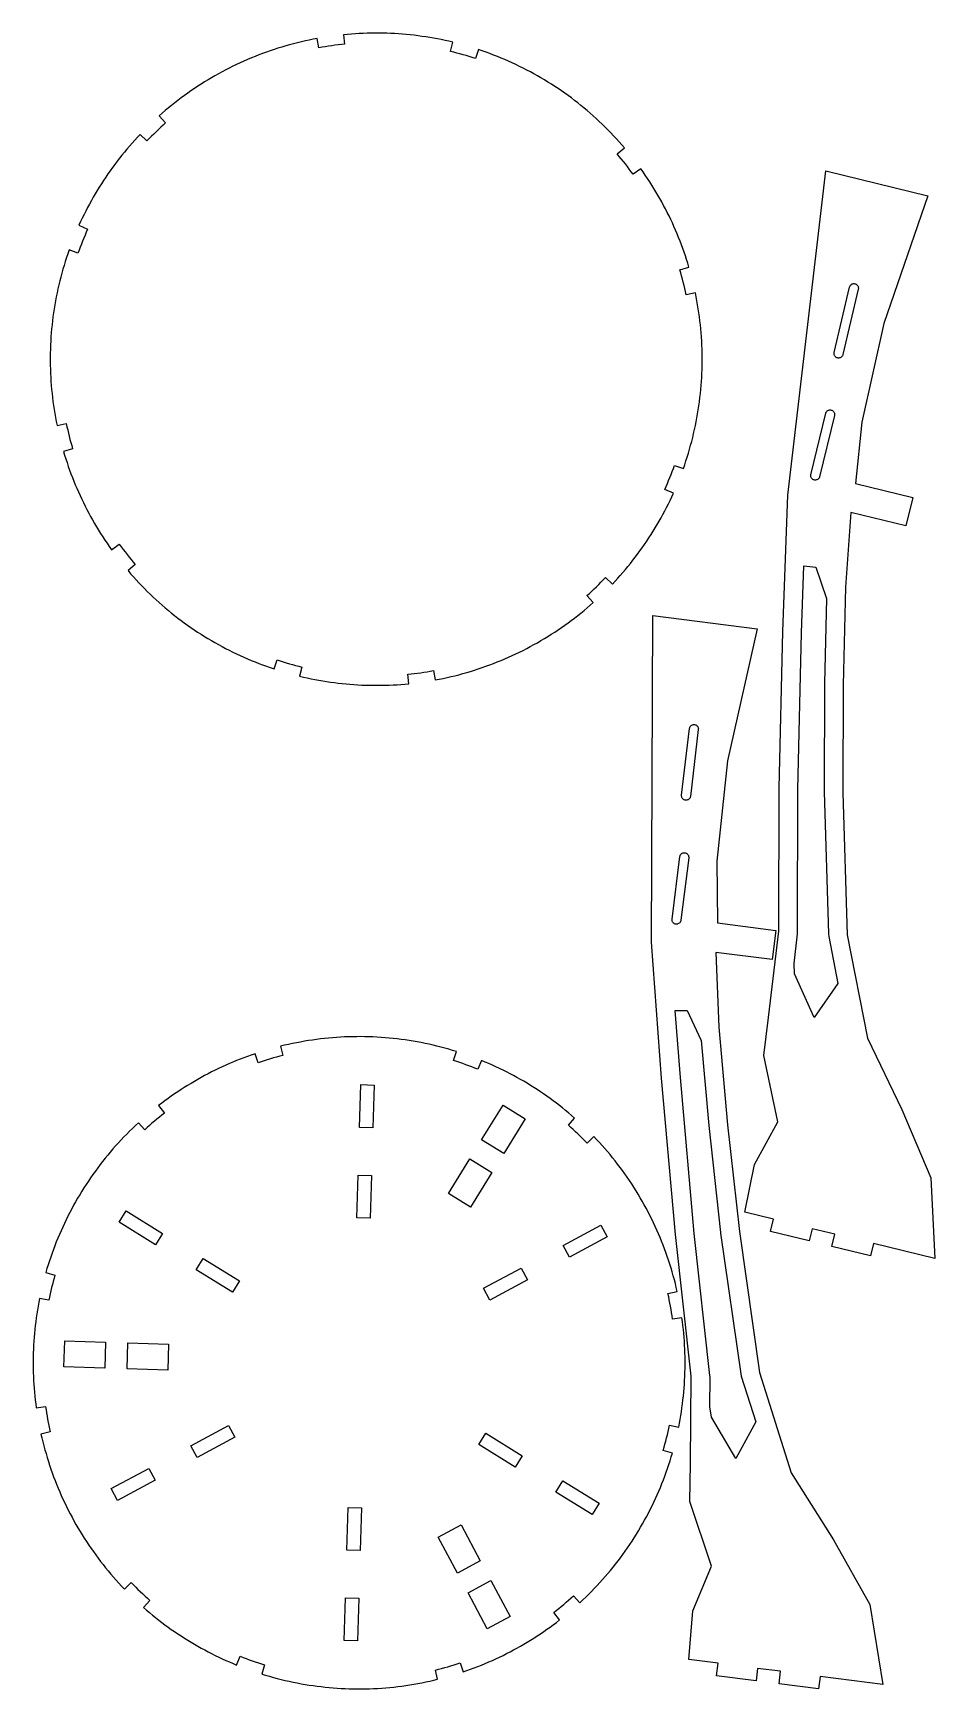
# Model space of a CAD drawing. Header units: millimetres. Extents: x 5 to 434, y 5 to 792.
import ezdxf

# ---------------------------------------------------------------- set-up
doc = ezdxf.new("R2010")
doc.units = ezdxf.units.MM
doc.layers.add('CUT_INNER', color=7, linetype='Continuous')
doc.layers.add('CUT_OUTER', color=7, linetype='Continuous')

msp = doc.modelspace()

# ---------------------------------------------------------------- linework, layer by layer
at = {"layer": 'CUT_INNER'}
for points in [[(390.02, 639.17), (389.92, 638.85), (389.77, 638.56), (389.58, 638.29), (389.35, 638.06), (389.09, 637.86), (388.79, 637.71), (388.48, 637.61), (388.15, 637.55), (387.82, 637.55), (387.5, 637.6), (387.19, 637.7), (386.89, 637.85), (386.62, 638.04), (386.39, 638.27), (386.19, 638.54), (386.04, 638.83), (385.94, 639.15), (385.89, 639.47), (385.88, 639.8), (385.93, 640.13), (393.23, 671.28), (393.33, 671.6), (393.48, 671.89), (393.67, 672.16), (393.9, 672.39), (394.17, 672.59), (394.46, 672.74), (394.77, 672.84), (395.1, 672.9), (395.43, 672.9), (395.75, 672.85), (396.07, 672.75), (396.36, 672.6), (396.63, 672.41), (396.87, 672.18), (397.06, 671.91), (397.21, 671.62), (397.32, 671.31), (397.37, 670.98), (397.37, 670.65), (397.32, 670.33)], [(378.94, 581.13), (378.84, 580.81), (378.69, 580.52), (378.5, 580.25), (378.26, 580.02), (378, 579.83), (377.7, 579.68), (377.39, 579.58), (377.06, 579.53), (376.73, 579.53), (376.41, 579.58), (376.09, 579.68), (375.8, 579.83), (375.53, 580.02), (375.3, 580.26), (375.11, 580.52), (374.96, 580.82), (374.86, 581.13), (374.81, 581.46), (374.81, 581.78), (374.86, 582.11), (381.88, 611.28), (381.98, 611.59), (382.13, 611.88), (382.32, 612.15), (382.55, 612.38), (382.82, 612.58), (383.11, 612.73), (383.43, 612.83), (383.75, 612.88), (384.08, 612.88), (384.41, 612.83), (384.72, 612.73), (385.02, 612.58), (385.28, 612.38), (385.51, 612.15), (385.71, 611.88), (385.86, 611.59), (385.96, 611.28), (386.01, 610.95), (386.01, 610.62), (385.96, 610.3)], [(376.3, 324.09), (366.97, 344.89), (366.79, 349.76), (368.47, 363.86), (368.51, 364.64), (368.62, 432.45), (370.34, 506.89), (371.44, 538.81), (377.11, 538.2), (382.16, 523.32), (381.24, 482.8), (381.24, 482.67), (381.11, 431.54), (381.12, 431.32), (383.16, 363.8), (383.29, 362.67), (387.67, 340.33)], [(317.52, 429.21), (317.45, 428.89), (317.34, 428.58), (317.18, 428.29), (316.97, 428.03), (316.73, 427.81), (316.46, 427.63), (316.16, 427.49), (315.84, 427.4), (315.52, 427.36), (315.19, 427.37), (314.86, 427.44), (314.55, 427.55), (314.27, 427.71), (314.01, 427.92), (313.78, 428.16), (313.6, 428.43), (313.46, 428.73), (313.37, 429.05), (313.33, 429.38), (313.35, 429.71), (317.12, 461.48), (317.18, 461.81), (317.3, 462.12), (317.46, 462.4), (317.66, 462.66), (317.9, 462.89), (318.18, 463.07), (318.48, 463.21), (318.79, 463.3), (319.12, 463.34), (319.45, 463.32), (319.77, 463.26), (320.08, 463.14), (320.37, 462.98), (320.63, 462.78), (320.85, 462.54), (321.04, 462.26), (321.17, 461.96), (321.26, 461.65), (321.3, 461.32), (321.29, 460.99)], [(312.99, 370.3), (312.93, 369.97), (312.81, 369.66), (312.65, 369.38), (312.44, 369.12), (312.2, 368.9), (311.92, 368.72), (311.62, 368.58), (311.31, 368.49), (310.98, 368.46), (310.65, 368.47), (310.33, 368.54), (310.02, 368.65), (309.73, 368.82), (309.47, 369.02), (309.25, 369.27), (309.07, 369.54), (308.93, 369.84), (308.85, 370.16), (308.81, 370.49), (308.83, 370.82), (312.54, 400.59), (312.61, 400.91), (312.72, 401.22), (312.88, 401.5), (313.09, 401.76), (313.33, 401.98), (313.61, 402.16), (313.91, 402.3), (314.23, 402.39), (314.55, 402.42), (314.88, 402.41), (315.21, 402.34), (315.51, 402.23), (315.8, 402.06), (316.06, 401.86), (316.28, 401.61), (316.46, 401.34), (316.6, 401.04), (316.69, 400.72), (316.72, 400.39), (316.71, 400.07)], [(339.1, 114.57), (327.5, 134.2), (326.77, 139.02), (326.86, 153.22), (326.82, 154), (319.35, 221.4), (312.74, 295.56), (310.27, 327.41), (315.97, 327.43), (322.65, 313.21), (326.27, 272.84), (326.28, 272.71), (331.87, 221.89), (331.9, 221.67), (341.47, 154.8), (341.73, 153.69), (348.58, 131.98)], [(167.12, 292), (166.51, 271.69), (160.2, 271.88), (160.81, 292.19)], [(238.96, 275.99), (228.78, 259.52), (218.27, 266.02), (228.44, 282.49)], [(223.18, 250.47), (213.01, 234), (202.49, 240.5), (212.67, 256.97)], [(165.83, 249.02), (165.22, 228.71), (158.91, 228.9), (159.52, 249.21)], [(49.24, 232.17), (66.53, 221.49), (63.2, 216.11), (45.92, 226.8)], [(277.88, 219.83), (259.99, 210.2), (256.99, 215.77), (274.89, 225.39)], [(85.82, 209.56), (103.1, 198.88), (99.78, 193.5), (82.49, 204.19)], [(240.01, 199.46), (222.12, 189.83), (219.12, 195.39), (237.02, 205.02)], [(20.07, 170.38), (39.42, 169.8), (39.05, 157.45), (19.69, 158.03)], [(50.05, 169.48), (69.4, 168.9), (69.03, 156.55), (49.68, 157.13)], [(79.98, 120.54), (97.88, 130.17), (100.87, 124.6), (82.98, 114.97)], [(234.18, 110.43), (216.89, 121.12), (220.22, 126.49), (237.5, 115.81)], [(42.11, 100.17), (60.01, 109.79), (63, 104.23), (45.11, 94.6)], [(270.75, 87.82), (253.47, 98.51), (256.79, 103.88), (274.08, 93.2)], [(154.16, 70.97), (154.77, 91.28), (161.09, 91.09), (160.48, 70.78)], [(206.75, 60.04), (197.58, 77.09), (208.47, 82.95), (217.64, 65.9)], [(220.97, 33.62), (211.8, 50.67), (222.68, 56.53), (231.85, 39.48)], [(152.87, 27.99), (153.48, 48.3), (159.8, 48.11), (159.19, 27.8)]]:
    msp.add_lwpolyline(points, close=True, dxfattribs=at)
at = {"layer": 'CUT_OUTER'}
for points in [[(316.81, 680.8), (316.27, 682.58), (315.71, 684.36), (315.13, 686.14), (314.53, 687.9), (313.91, 689.66), (313.26, 691.41), (312.59, 693.16), (311.91, 694.89), (311.2, 696.62), (310.47, 698.34), (309.72, 700.05), (308.95, 701.75), (308.16, 703.44), (307.35, 705.12), (306.52, 706.79), (305.67, 708.46), (304.8, 710.11), (303.91, 711.75), (303, 713.38), (302.07, 714.99), (301.12, 716.6), (300.15, 718.2), (299.17, 719.78), (298.16, 721.35), (297.13, 722.91), (296.09, 724.46), (295.03, 725.99), (293.95, 727.52), (290.29, 724.89), (289.39, 726.13), (288.47, 727.36), (287.54, 728.59), (286.6, 729.8), (285.65, 731.01), (284.68, 732.2), (283.7, 733.39), (282.71, 734.56), (286.14, 737.48), (284.88, 738.94), (283.6, 740.38), (282.31, 741.81), (281, 743.22), (279.67, 744.61), (278.33, 745.99), (276.96, 747.35), (275.58, 748.69), (274.19, 750.02), (272.78, 751.33), (271.35, 752.62), (269.9, 753.89), (268.44, 755.15), (266.97, 756.39), (265.48, 757.6), (263.97, 758.8), (262.45, 759.99), (260.91, 761.15), (259.36, 762.29), (257.8, 763.41), (256.22, 764.52), (254.63, 765.6), (253.03, 766.67), (251.41, 767.71), (249.78, 768.74), (248.14, 769.74), (246.48, 770.72), (244.81, 771.69), (243.13, 772.63), (241.44, 773.55), (239.74, 774.45), (238.03, 775.33), (236.3, 776.19), (234.57, 777.02), (232.82, 777.84), (231.07, 778.63), (229.3, 779.4), (227.53, 780.15), (225.75, 780.88), (223.96, 781.58), (222.15, 782.27), (220.35, 782.93), (218.53, 783.56), (216.7, 784.18), (215.29, 779.9), (213.83, 780.38), (212.37, 780.84), (210.89, 781.28), (209.42, 781.71), (207.94, 782.12), (206.45, 782.52), (204.97, 782.91), (203.47, 783.28), (204.53, 787.65), (202.71, 788.08), (200.89, 788.48), (199.06, 788.87), (197.23, 789.23), (195.4, 789.57), (193.56, 789.88), (191.72, 790.18), (189.87, 790.45), (188.02, 790.7), (186.17, 790.93), (184.31, 791.14), (182.45, 791.32), (180.59, 791.48), (178.73, 791.62), (176.87, 791.74), (175.01, 791.83), (173.14, 791.9), (171.28, 791.95), (169.41, 791.98), (167.54, 791.98), (165.68, 791.96), (163.81, 791.92), (161.94, 791.86), (160.08, 791.77), (158.22, 791.67), (156.35, 791.54), (154.49, 791.38), (152.64, 791.21), (153.09, 786.73), (151.56, 786.57), (150.03, 786.39), (148.51, 786.2), (146.98, 785.99), (145.46, 785.77), (143.94, 785.53), (142.43, 785.27), (140.92, 785), (140.1, 789.43), (138.21, 789.07), (136.32, 788.69), (134.44, 788.28), (132.56, 787.85), (130.69, 787.39), (128.83, 786.92), (126.97, 786.42), (125.11, 785.9), (123.27, 785.35), (121.43, 784.78), (119.6, 784.19), (117.77, 783.57), (115.95, 782.94), (114.14, 782.28), (112.34, 781.6), (110.55, 780.89), (108.77, 780.17), (106.99, 779.42), (105.23, 778.65), (103.47, 777.85), (101.73, 777.04), (99.99, 776.2), (98.27, 775.35), (96.56, 774.47), (94.85, 773.57), (93.16, 772.65), (91.48, 771.71), (89.82, 770.74), (88.16, 769.76), (86.52, 768.76), (84.89, 767.73), (83.27, 766.69), (81.66, 765.62), (80.07, 764.54), (78.49, 763.44), (76.93, 762.31), (75.38, 761.17), (73.85, 760.01), (72.32, 758.83), (70.82, 757.63), (69.33, 756.41), (67.85, 755.17), (66.39, 753.92), (64.95, 752.65), (67.94, 749.29), (66.8, 748.26), (65.67, 747.22), (64.55, 746.17), (63.44, 745.1), (62.34, 744.03), (61.25, 742.94), (60.18, 741.84), (59.11, 740.74), (55.85, 743.84), (54.57, 742.48), (53.31, 741.1), (52.06, 739.71), (50.84, 738.31), (49.62, 736.89), (48.43, 735.45), (47.25, 734.01), (46.09, 732.54), (44.95, 731.07), (43.83, 729.58), (42.72, 728.07), (41.63, 726.56), (40.56, 725.03), (39.51, 723.48), (38.48, 721.93), (37.47, 720.36), (36.47, 718.78), (35.5, 717.19), (34.54, 715.59), (33.6, 713.97), (32.69, 712.35), (31.79, 710.71), (30.91, 709.06), (30.05, 707.41), (29.22, 705.74), (28.4, 704.06), (27.6, 702.37), (26.82, 700.68), (30.93, 698.83), (30.3, 697.42), (29.69, 696.01), (29.1, 694.59), (28.51, 693.17), (27.95, 691.74), (27.4, 690.31), (26.86, 688.87), (26.34, 687.42), (22.1, 688.93), (21.46, 687.11), (20.85, 685.29), (20.26, 683.45), (19.7, 681.61), (19.15, 679.77), (18.63, 677.91), (18.14, 676.05), (17.66, 674.18), (17.21, 672.31), (16.78, 670.44), (16.38, 668.55), (16, 666.66), (15.64, 664.77), (15.31, 662.88), (15, 660.98), (14.71, 659.07), (14.45, 657.16), (14.21, 655.25), (14, 653.34), (13.81, 651.42), (13.64, 649.51), (13.5, 647.59), (13.38, 645.66), (13.28, 643.74), (13.21, 641.82), (13.16, 639.89), (13.14, 637.97), (13.14, 636.04), (13.16, 634.11), (13.21, 632.19), (13.28, 630.27), (13.37, 628.34), (13.49, 626.42), (13.64, 624.5), (13.8, 622.58), (13.99, 620.67), (14.21, 618.75), (14.45, 616.84), (14.71, 614.93), (14.99, 613.03), (15.3, 611.13), (15.64, 609.23), (15.99, 607.34), (16.37, 605.45), (20.78, 606.37), (21.1, 604.86), (21.44, 603.36), (21.79, 601.87), (22.15, 600.38), (22.53, 598.89), (22.93, 597.4), (23.34, 595.92), (23.77, 594.44), (19.45, 593.17), (19.99, 591.39), (20.55, 589.6), (21.13, 587.83), (21.74, 586.06), (22.36, 584.31), (23, 582.55), (23.67, 580.81), (24.36, 579.07), (25.06, 577.35), (25.79, 575.63), (26.54, 573.92), (27.31, 572.22), (28.1, 570.53), (28.91, 568.85), (29.74, 567.17), (30.59, 565.51), (31.46, 563.86), (32.35, 562.22), (33.26, 560.59), (34.19, 558.97), (35.14, 557.37), (36.11, 555.77), (37.1, 554.19), (38.11, 552.62), (39.13, 551.06), (40.18, 549.51), (41.24, 547.97), (42.32, 546.45), (45.97, 549.08), (46.88, 547.84), (47.79, 546.6), (48.72, 545.38), (49.66, 544.17), (50.62, 542.96), (51.58, 541.76), (52.56, 540.58), (53.55, 539.4), (50.13, 536.49), (51.38, 535.03), (52.66, 533.59), (53.95, 532.16), (55.26, 530.75), (56.59, 529.36), (57.94, 527.98), (59.3, 526.62), (60.68, 525.27), (62.08, 523.95), (63.49, 522.64), (64.92, 521.35), (66.36, 520.07), (67.82, 518.82), (69.3, 517.58), (70.79, 516.36), (72.3, 515.16), (73.82, 513.98), (75.35, 512.82), (76.9, 511.68), (78.46, 510.55), (80.04, 509.45), (81.63, 508.37), (83.24, 507.3), (84.86, 506.26), (86.49, 505.23), (88.13, 504.23), (89.78, 503.24), (91.45, 502.28), (93.13, 501.34), (94.82, 500.42), (96.52, 499.52), (98.24, 498.64), (99.96, 497.78), (101.7, 496.94), (103.44, 496.13), (105.2, 495.34), (106.96, 494.57), (108.73, 493.82), (110.52, 493.09), (112.31, 492.39), (114.11, 491.7), (115.92, 491.04), (117.74, 490.41), (119.56, 489.79), (120.97, 494.06), (122.43, 493.59), (123.9, 493.13), (125.37, 492.69), (126.85, 492.26), (128.33, 491.84), (129.81, 491.44), (131.3, 491.06), (132.79, 490.69), (131.73, 486.32), (133.55, 485.89), (135.37, 485.49), (137.2, 485.1), (139.03, 484.74), (140.87, 484.4), (142.71, 484.08), (144.55, 483.79), (146.4, 483.52), (148.25, 483.27), (150.1, 483.04), (151.95, 482.83), (153.81, 482.65), (155.67, 482.49), (157.53, 482.35), (159.39, 482.23), (161.26, 482.14), (163.12, 482.07), (164.99, 482.02), (166.86, 481.99), (168.72, 481.99), (170.59, 482), (172.45, 482.04), (174.32, 482.11), (176.18, 482.19), (178.05, 482.3), (179.91, 482.43), (181.77, 482.59), (183.63, 482.76), (183.18, 487.24), (184.71, 487.4), (186.23, 487.58), (187.76, 487.77), (189.28, 487.98), (190.8, 488.2), (192.32, 488.44), (193.84, 488.7), (195.35, 488.97), (196.16, 484.54), (198.05, 484.9), (199.94, 485.28), (201.82, 485.69), (203.7, 486.12), (205.57, 486.57), (207.44, 487.05), (209.3, 487.55), (211.15, 488.07), (213, 488.62), (214.84, 489.19), (216.67, 489.78), (218.49, 490.39), (220.31, 491.03), (222.12, 491.69), (223.92, 492.37), (225.71, 493.08), (227.5, 493.8), (229.27, 494.55), (231.04, 495.32), (232.79, 496.11), (234.54, 496.93), (236.27, 497.76), (237.99, 498.62), (239.71, 499.5), (241.41, 500.4), (243.1, 501.32), (244.78, 502.26), (246.45, 503.23), (248.1, 504.21), (249.75, 505.21), (251.38, 506.24), (253, 507.28), (254.6, 508.34), (256.19, 509.43), (257.77, 510.53), (259.33, 511.66), (260.88, 512.8), (262.42, 513.96), (263.94, 515.14), (265.45, 516.34), (266.94, 517.56), (268.41, 518.8), (269.87, 520.05), (271.32, 521.32), (268.32, 524.68), (269.47, 525.71), (270.6, 526.75), (271.72, 527.8), (272.83, 528.87), (273.92, 529.94), (275.01, 531.03), (276.09, 532.12), (277.15, 533.23), (280.41, 530.13), (281.69, 531.49), (282.95, 532.87), (284.2, 534.26), (285.43, 535.66), (286.64, 537.08), (287.83, 538.51), (289.01, 539.96), (290.17, 541.43), (291.31, 542.9), (292.44, 544.39), (293.54, 545.9), (294.63, 547.41), (295.7, 548.94), (296.75, 550.49), (297.78, 552.04), (298.8, 553.61), (299.79, 555.19), (300.77, 556.78), (301.72, 558.38), (302.66, 560), (303.58, 561.62), (304.48, 563.26), (305.35, 564.9), (306.21, 566.56), (307.05, 568.23), (307.87, 569.91), (308.66, 571.6), (309.44, 573.29), (305.34, 575.14), (305.96, 576.55), (306.57, 577.96), (307.17, 579.37), (307.75, 580.8), (308.32, 582.23), (308.87, 583.66), (309.41, 585.1), (309.93, 586.55), (314.17, 585.04), (314.8, 586.86), (315.41, 588.68), (316, 590.51), (316.57, 592.36), (317.11, 594.2), (317.63, 596.06), (318.13, 597.92), (318.6, 599.78), (319.05, 601.66), (319.48, 603.53), (319.88, 605.42), (320.26, 607.3), (320.62, 609.2), (320.95, 611.09), (321.26, 612.99), (321.55, 614.9), (321.81, 616.8), (322.05, 618.72), (322.27, 620.63), (322.46, 622.54), (322.63, 624.46), (322.77, 626.38), (322.89, 628.31), (322.98, 630.23), (323.06, 632.15), (323.11, 634.08), (323.13, 636), (323.13, 637.93), (323.11, 639.85), (323.06, 641.78), (322.99, 643.7), (322.89, 645.63), (322.77, 647.55), (322.63, 649.47), (322.46, 651.39), (322.27, 653.3), (322.06, 655.22), (321.82, 657.13), (321.56, 659.04), (321.27, 660.94), (320.96, 662.84), (320.63, 664.74), (320.27, 666.63), (319.89, 668.52), (315.49, 667.6), (315.16, 669.1), (314.83, 670.6), (314.48, 672.1), (314.11, 673.59), (313.73, 675.08), (313.33, 676.57), (312.92, 678.05), (312.5, 679.52)], [(433.77, 209.51), (404.63, 216.63), (403.2, 210.8), (384.75, 215.31), (386.17, 221.14), (375.48, 223.74), (374.06, 217.92), (355.6, 222.42), (357.03, 228.25), (343.42, 231.57), (347.94, 254.28), (359.05, 274.5), (352.36, 306.12), (354.68, 324.07), (359.58, 365.21), (359.68, 433.09), (361.41, 507.64), (363.85, 572.45), (381.92, 726.56), (430.49, 714.71), (409.48, 653.95), (399.07, 607.09), (396.08, 577.97), (423.28, 571.33), (419.96, 557.72), (393.73, 564.13), (391.23, 528.58), (390.17, 482.09), (390.05, 430.97), (392.09, 363.45), (401.72, 314.35), (418.13, 280.36), (431.82, 247.92)], [(409.01, 7.14), (379.25, 10.95), (378.49, 5), (359.65, 7.42), (360.41, 13.37), (349.5, 14.76), (348.73, 8.81), (329.89, 11.23), (330.65, 17.18), (316.76, 18.96), (318.71, 42.03), (327.5, 63.37), (317.31, 94.04), (317.62, 112.14), (317.88, 153.57), (310.4, 221.04), (303.79, 295.3), (298.97, 359.99), (299.7, 515.15), (349.29, 508.8), (335.21, 446.08), (330.1, 398.34), (330.38, 369.07), (358.15, 365.51), (356.37, 351.62), (329.59, 355.06), (331.08, 319.45), (335.22, 273.14), (340.81, 222.32), (350.39, 155.45), (365.44, 107.74), (385.55, 75.79), (402.78, 45.08)], [(262.46, 276.3), (261.05, 277.53), (259.63, 278.73), (258.19, 279.93), (256.74, 281.1), (255.28, 282.26), (253.8, 283.39), (252.3, 284.51), (250.8, 285.62), (249.28, 286.7), (247.75, 287.77), (246.2, 288.81), (244.64, 289.84), (243.08, 290.85), (241.49, 291.84), (239.9, 292.82), (238.29, 293.77), (236.68, 294.7), (235.05, 295.62), (233.41, 296.51), (231.76, 297.38), (230.1, 298.24), (228.43, 299.07), (226.75, 299.89), (225.06, 300.68), (223.37, 301.45), (221.66, 302.21), (219.94, 302.94), (218.22, 303.65), (216.53, 299.48), (215.1, 300.05), (213.66, 300.6), (212.23, 301.14), (210.78, 301.67), (209.33, 302.18), (207.88, 302.68), (206.42, 303.16), (204.95, 303.63), (206.3, 307.92), (204.46, 308.48), (202.61, 309.03), (200.75, 309.54), (198.89, 310.04), (197.03, 310.51), (195.15, 310.96), (193.28, 311.38), (191.39, 311.79), (189.5, 312.16), (187.61, 312.52), (185.71, 312.85), (183.81, 313.16), (181.91, 313.44), (180, 313.7), (178.09, 313.94), (176.18, 314.15), (174.26, 314.34), (172.34, 314.51), (170.42, 314.65), (168.5, 314.76), (166.58, 314.86), (164.65, 314.93), (162.73, 314.97), (160.8, 315), (158.88, 314.99), (156.95, 314.97), (155.03, 314.92), (153.1, 314.84), (151.18, 314.75), (149.26, 314.63), (147.34, 314.48), (145.42, 314.31), (143.5, 314.12), (141.59, 313.9), (139.68, 313.66), (137.77, 313.4), (135.87, 313.11), (133.97, 312.8), (132.07, 312.46), (130.18, 312.1), (128.29, 311.72), (126.41, 311.32), (124.53, 310.89), (122.66, 310.43), (123.74, 306.07), (122.25, 305.69), (120.77, 305.3), (119.29, 304.89), (117.81, 304.46), (116.34, 304.03), (114.87, 303.57), (113.4, 303.1), (111.95, 302.62), (110.51, 306.89), (108.74, 306.28), (106.99, 305.65), (105.24, 305), (103.49, 304.33), (101.76, 303.64), (100.03, 302.93), (98.32, 302.2), (96.61, 301.44), (94.91, 300.67), (93.22, 299.88), (91.54, 299.06), (89.87, 298.23), (88.21, 297.37), (86.56, 296.5), (84.92, 295.6), (83.3, 294.69), (81.68, 293.76), (80.08, 292.8), (78.48, 291.83), (76.9, 290.84), (75.33, 289.83), (73.77, 288.8), (72.23, 287.75), (70.7, 286.69), (69.18, 285.6), (67.67, 284.5), (66.18, 283.38), (64.7, 282.24), (67.47, 278.69), (66.26, 277.74), (65.06, 276.78), (63.87, 275.8), (62.7, 274.82), (61.53, 273.82), (60.37, 272.8), (59.23, 271.78), (58.09, 270.75), (55.04, 274.06), (53.63, 272.74), (52.24, 271.41), (50.87, 270.07), (49.51, 268.7), (48.16, 267.32), (46.84, 265.92), (45.53, 264.51), (44.24, 263.08), (42.97, 261.63), (41.72, 260.17), (40.48, 258.7), (39.27, 257.2), (38.07, 255.7), (36.89, 254.17), (35.73, 252.64), (34.59, 251.09), (33.46, 249.52), (32.36, 247.94), (31.28, 246.35), (30.22, 244.74), (29.17, 243.13), (28.15, 241.49), (27.15, 239.85), (26.17, 238.19), (25.21, 236.52), (24.27, 234.84), (23.35, 233.15), (22.45, 231.45), (21.57, 229.74), (20.72, 228.01), (19.88, 226.27), (19.07, 224.53), (18.28, 222.77), (17.51, 221.01), (16.76, 219.23), (16.04, 217.45), (15.33, 215.66), (14.65, 213.85), (14, 212.04), (13.36, 210.23), (12.75, 208.4), (12.16, 206.57), (11.59, 204.73), (11.05, 202.88), (15.37, 201.64), (14.95, 200.16), (14.55, 198.67), (14.16, 197.19), (13.79, 195.7), (13.44, 194.2), (13.09, 192.7), (12.77, 191.2), (12.46, 189.69), (8.04, 190.58), (7.69, 188.75), (7.35, 186.91), (7.04, 185.07), (6.75, 183.23), (6.48, 181.38), (6.23, 179.53), (6.01, 177.68), (5.81, 175.82), (5.63, 173.97), (5.47, 172.11), (5.34, 170.25), (5.22, 168.38), (5.13, 166.52), (5.07, 164.65), (5.02, 162.79), (5, 160.92), (5, 159.05), (5.02, 157.19), (5.07, 155.32), (5.14, 153.46), (5.23, 151.59), (5.34, 149.73), (5.47, 147.87), (5.63, 146.01), (5.81, 144.15), (6.01, 142.29), (6.24, 140.44), (6.48, 138.59), (10.94, 139.21), (11.16, 137.69), (11.4, 136.17), (11.65, 134.66), (11.91, 133.14), (12.19, 131.63), (12.49, 130.12), (12.8, 128.62), (13.13, 127.12), (8.74, 126.13), (9.17, 124.26), (9.63, 122.39), (10.11, 120.52), (10.61, 118.66), (11.14, 116.81), (11.68, 114.96), (12.25, 113.12), (12.85, 111.29), (13.46, 109.47), (14.1, 107.65), (14.77, 105.84), (15.45, 104.04), (16.16, 102.25), (16.88, 100.47), (17.63, 98.7), (18.41, 96.93), (19.2, 95.18), (20.02, 93.43), (20.86, 91.7), (21.71, 89.98), (22.59, 88.27), (23.5, 86.56), (24.42, 84.87), (25.36, 83.2), (26.33, 81.53), (27.31, 79.87), (28.32, 78.23), (29.34, 76.6), (30.39, 74.99), (31.46, 73.38), (32.54, 71.79), (33.65, 70.22), (34.77, 68.65), (35.92, 67.1), (37.08, 65.57), (38.26, 64.05), (39.46, 62.55), (40.68, 61.06), (41.92, 59.58), (43.18, 58.12), (44.45, 56.68), (45.75, 55.25), (47.06, 53.84), (48.38, 52.45), (51.62, 55.57), (52.7, 54.47), (53.78, 53.38), (54.87, 52.3), (55.98, 51.23), (57.1, 50.17), (58.22, 49.13), (59.36, 48.09), (60.51, 47.07), (57.53, 43.7), (58.94, 42.47), (60.36, 41.26), (61.8, 40.07), (63.25, 38.9), (64.72, 37.74), (66.2, 36.6), (67.69, 35.48), (69.2, 34.38), (70.71, 33.29), (72.25, 32.23), (73.79, 31.18), (75.35, 30.15), (76.92, 29.14), (78.5, 28.15), (80.09, 27.18), (81.7, 26.23), (83.32, 25.29), (84.94, 24.38), (86.58, 23.49), (88.23, 22.61), (89.89, 21.76), (91.56, 20.92), (93.24, 20.11), (94.93, 19.32), (96.63, 18.54), (98.34, 17.79), (100.05, 17.06), (101.78, 16.35), (103.47, 20.52), (104.9, 19.95), (106.33, 19.39), (107.77, 18.85), (109.21, 18.33), (110.66, 17.81), (112.12, 17.32), (113.58, 16.84), (115.04, 16.37), (113.7, 12.07), (115.54, 11.51), (117.39, 10.97), (119.24, 10.45), (121.1, 9.96), (122.97, 9.49), (124.84, 9.04), (126.72, 8.61), (128.6, 8.21), (130.49, 7.83), (132.38, 7.48), (134.28, 7.15), (136.18, 6.84), (138.09, 6.55), (139.99, 6.29), (141.9, 6.06), (143.82, 5.84), (145.73, 5.66), (147.65, 5.49), (149.57, 5.35), (151.49, 5.23), (153.42, 5.14), (155.34, 5.07), (157.27, 5.02), (159.19, 5), (161.12, 5), (163.04, 5.03), (164.97, 5.08), (166.89, 5.15), (168.82, 5.25), (170.74, 5.37), (172.66, 5.52), (174.58, 5.69), (176.49, 5.88), (178.41, 6.09), (180.32, 6.34), (182.22, 6.6), (184.13, 6.89), (186.03, 7.2), (187.92, 7.53), (189.82, 7.89), (191.7, 8.28), (193.58, 8.68), (195.46, 9.11), (197.33, 9.56), (196.25, 13.93), (197.74, 14.31), (199.23, 14.7), (200.71, 15.11), (202.18, 15.53), (203.66, 15.97), (205.13, 16.42), (206.59, 16.89), (208.05, 17.38), (209.49, 13.11), (211.25, 13.72), (213.01, 14.35), (214.76, 14.99), (216.5, 15.66), (218.24, 16.35), (219.96, 17.07), (221.68, 17.8), (223.39, 18.55), (225.08, 19.33), (226.77, 20.12), (228.45, 20.93), (230.12, 21.77), (231.78, 22.62), (233.43, 23.5), (235.07, 24.39), (236.7, 25.31), (238.31, 26.24), (239.92, 27.19), (241.51, 28.16), (243.09, 29.15), (244.66, 30.16), (246.22, 31.19), (247.77, 32.24), (249.3, 33.31), (250.82, 34.39), (252.32, 35.49), (253.81, 36.62), (255.29, 37.75), (252.53, 41.3), (253.73, 42.25), (254.93, 43.22), (256.12, 44.19), (257.3, 45.18), (258.46, 46.18), (259.62, 47.19), (260.77, 48.22), (261.9, 49.25), (264.95, 45.94), (266.36, 47.25), (267.75, 48.58), (269.13, 49.93), (270.49, 51.29), (271.83, 52.67), (273.15, 54.07), (274.46, 55.49), (275.75, 56.92), (277.02, 58.36), (278.28, 59.82), (279.51, 61.3), (280.73, 62.79), (281.93, 64.3), (283.11, 65.82), (284.27, 67.36), (285.41, 68.91), (286.53, 70.47), (287.63, 72.05), (288.72, 73.65), (289.78, 75.25), (290.82, 76.87), (291.84, 78.5), (292.85, 80.15), (293.83, 81.8), (294.79, 83.47), (295.73, 85.15), (296.65, 86.84), (297.55, 88.55), (298.42, 90.26), (299.28, 91.99), (300.11, 93.72), (300.93, 95.47), (301.72, 97.22), (302.49, 98.99), (303.23, 100.76), (303.96, 102.55), (304.66, 104.34), (305.34, 106.14), (306, 107.95), (306.63, 109.77), (307.25, 111.59), (307.84, 113.43), (308.4, 115.27), (308.95, 117.11), (304.62, 118.36), (305.04, 119.84), (305.44, 121.32), (305.83, 122.81), (306.2, 124.3), (306.56, 125.8), (306.9, 127.29), (307.23, 128.8), (307.54, 130.3), (311.95, 129.41), (312.31, 131.25), (312.64, 133.08), (312.96, 134.92), (313.25, 136.76), (313.51, 138.61), (313.76, 140.46), (313.99, 142.32), (314.19, 144.17), (314.37, 146.03), (314.52, 147.89), (314.66, 149.75), (314.77, 151.61), (314.86, 153.48), (314.93, 155.34), (314.97, 157.21), (314.99, 159.08), (314.99, 160.94), (314.97, 162.81), (314.93, 164.67), (314.86, 166.54), (314.77, 168.4), (314.66, 170.27), (314.52, 172.13), (314.36, 173.99), (314.18, 175.85), (313.98, 177.7), (313.76, 179.56), (313.51, 181.41), (309.05, 180.78), (308.83, 182.3), (308.6, 183.82), (308.35, 185.34), (308.08, 186.85), (307.8, 188.36), (307.5, 189.87), (307.19, 191.38), (306.86, 192.88), (311.25, 193.86), (310.82, 195.74), (310.36, 197.61), (309.89, 199.47), (309.38, 201.33), (308.86, 203.19), (308.31, 205.03), (307.74, 206.87), (307.15, 208.7), (306.53, 210.53), (305.89, 212.34), (305.23, 214.15), (304.55, 215.95), (303.84, 217.74), (303.11, 219.53), (302.36, 221.3), (301.59, 223.06), (300.79, 224.82), (299.98, 226.56), (299.14, 228.29), (298.28, 230.02), (297.4, 231.73), (296.5, 233.43), (295.58, 235.12), (294.63, 236.8), (293.67, 238.47), (292.68, 240.12), (291.68, 241.76), (290.65, 243.39), (289.6, 245.01), (288.54, 246.61), (287.45, 248.2), (286.35, 249.78), (285.22, 251.34), (284.08, 252.89), (282.91, 254.43), (281.73, 255.95), (280.53, 257.45), (279.31, 258.94), (278.07, 260.41), (276.81, 261.87), (275.54, 263.32), (274.25, 264.74), (272.94, 266.16), (271.61, 267.55), (268.37, 264.43), (267.3, 265.53), (266.21, 266.62), (265.12, 267.7), (264.01, 268.77), (262.9, 269.82), (261.77, 270.87), (260.63, 271.9), (259.49, 272.92)]]:
    msp.add_lwpolyline(points, close=True, dxfattribs=at)

doc.saveas('drawing.dxf')
